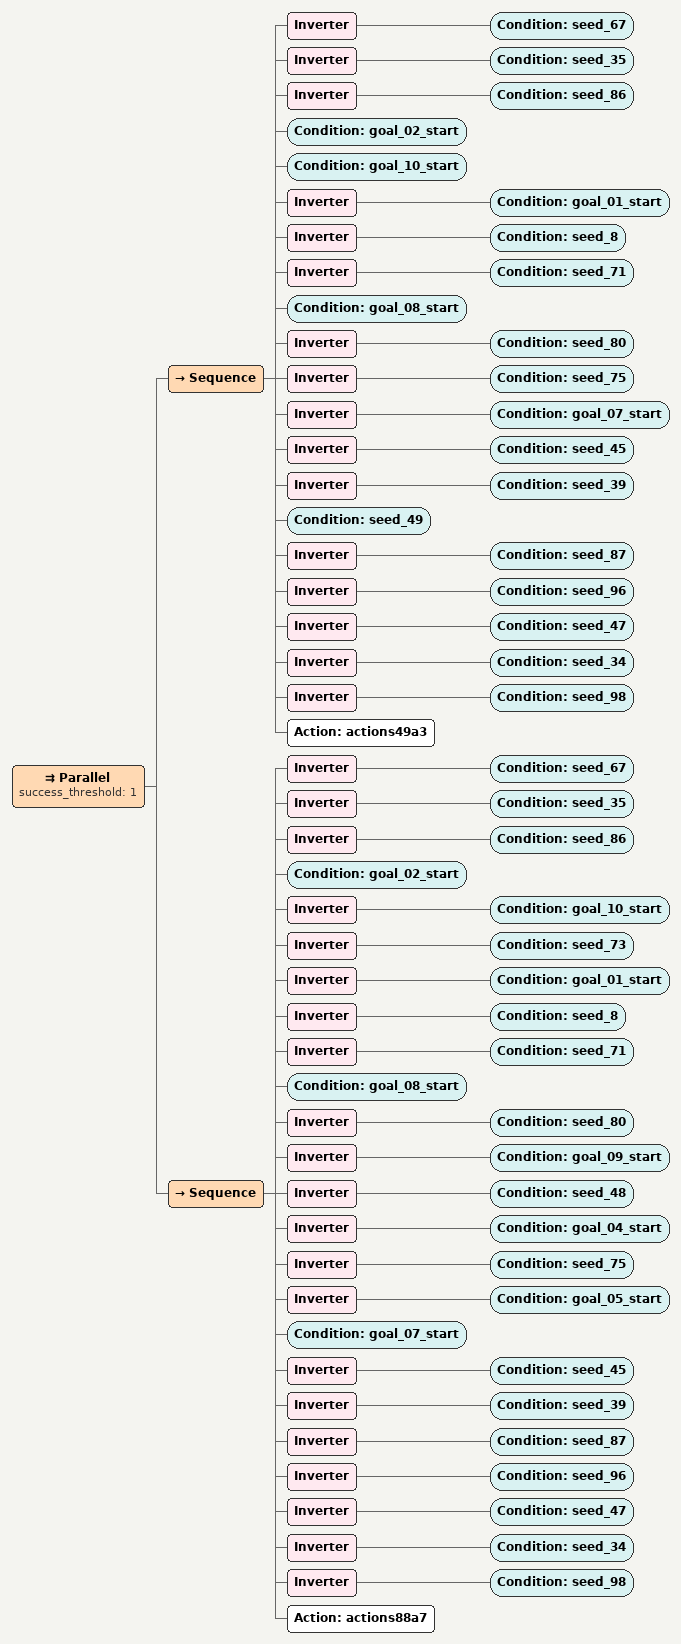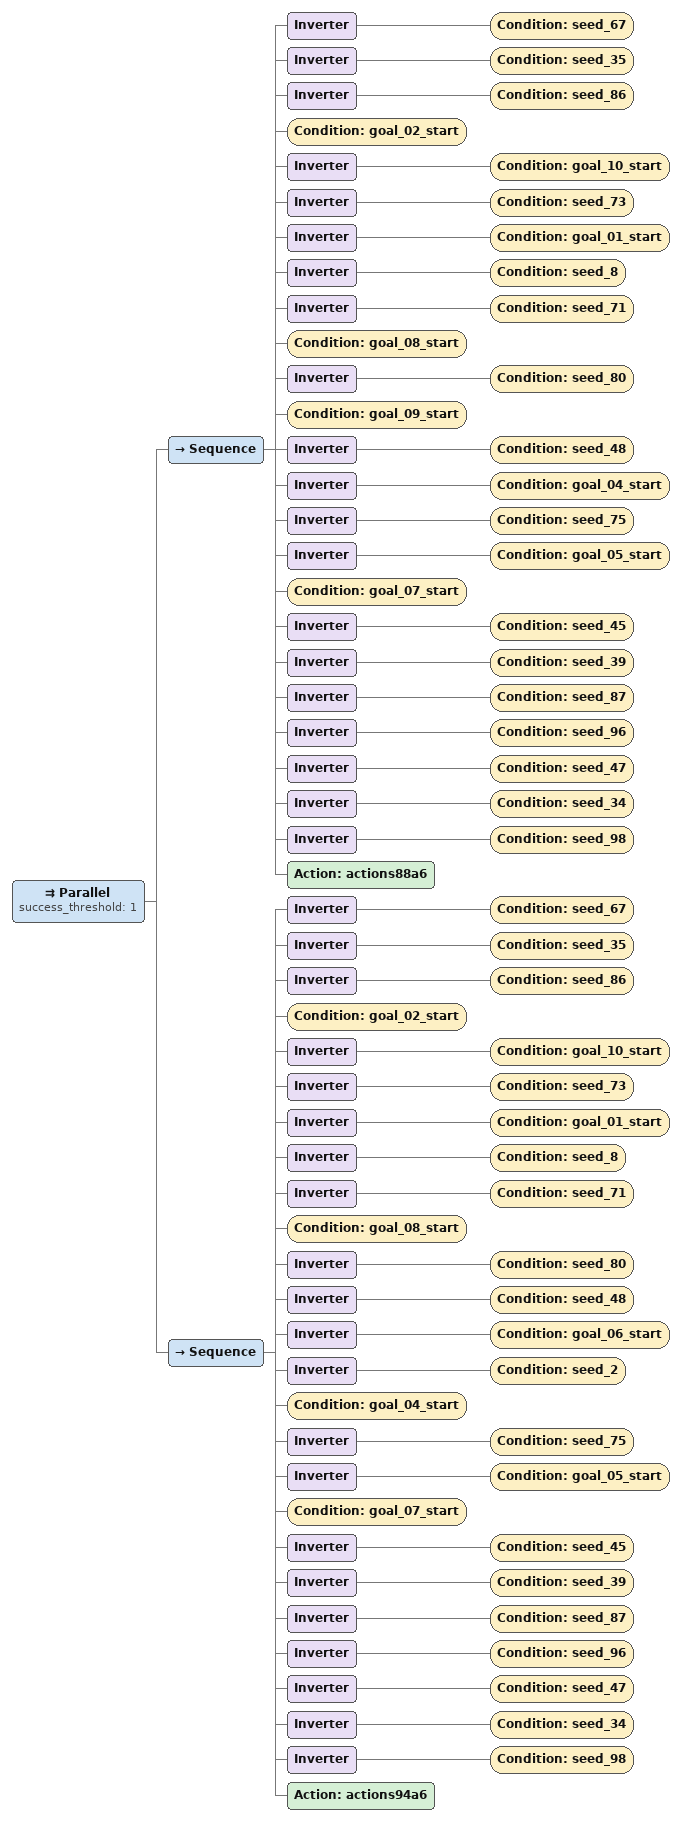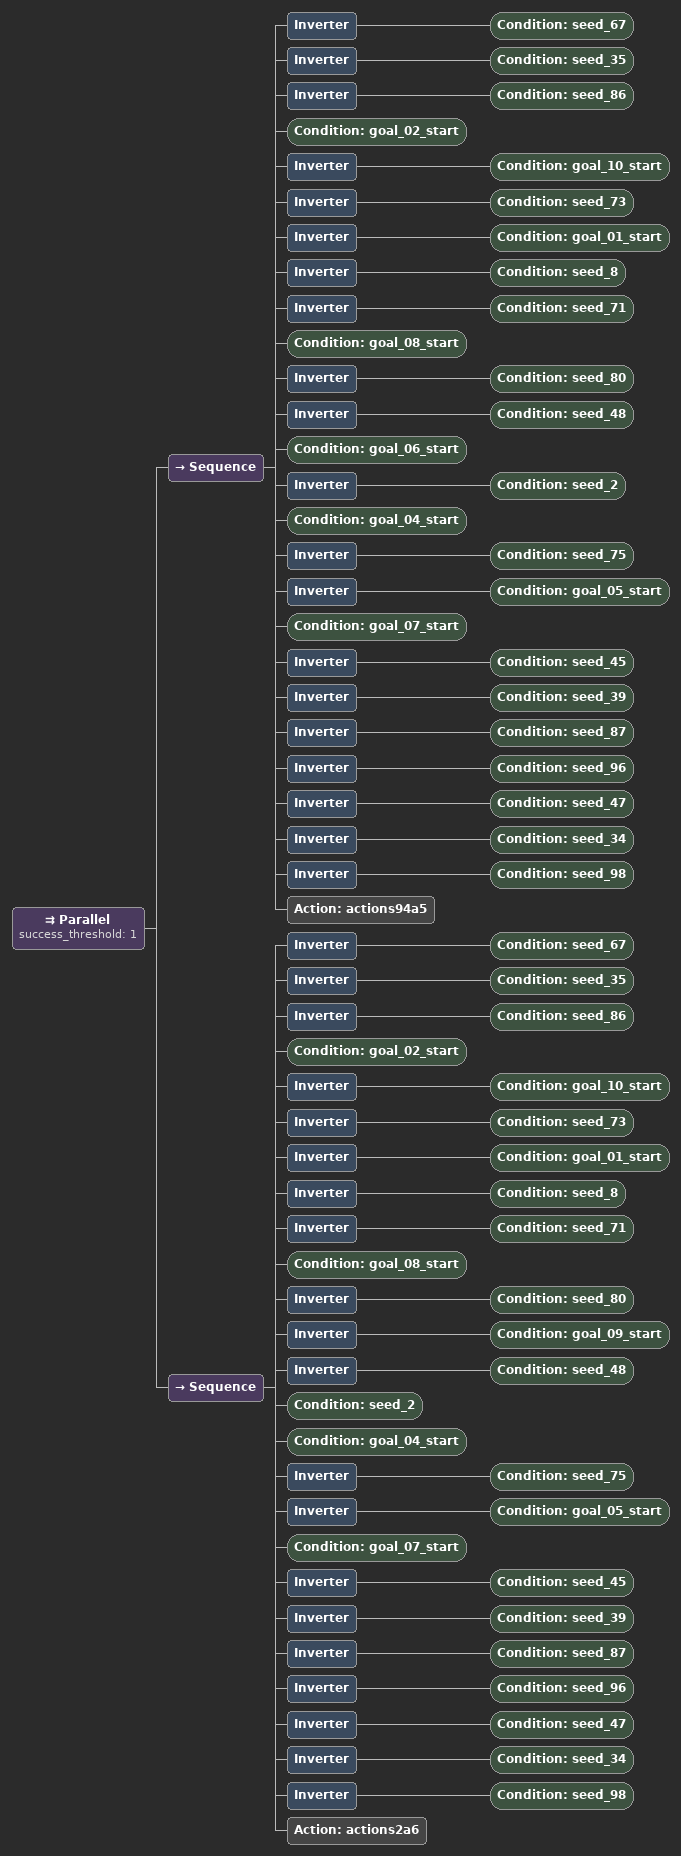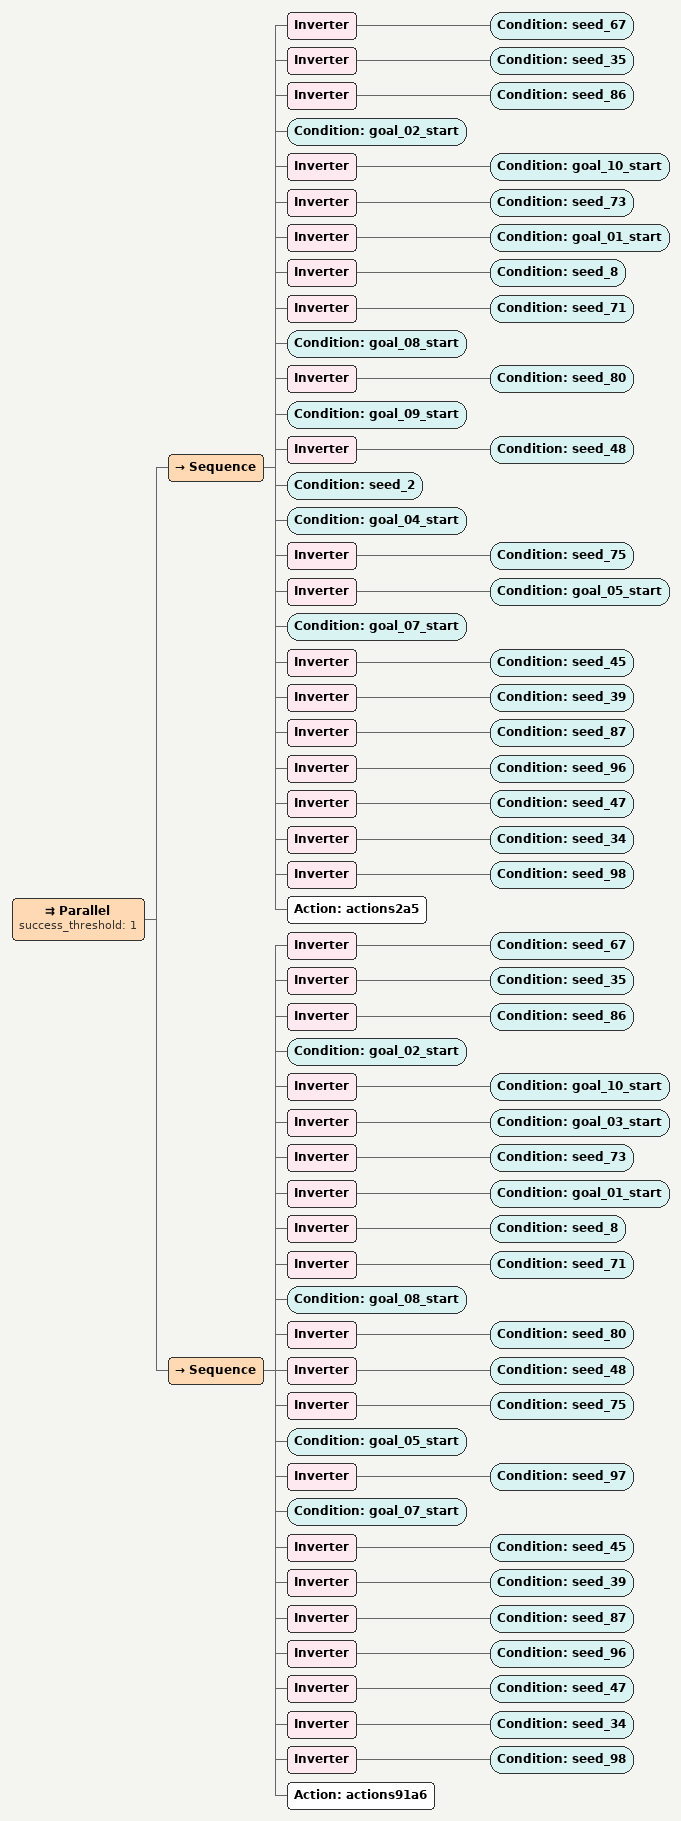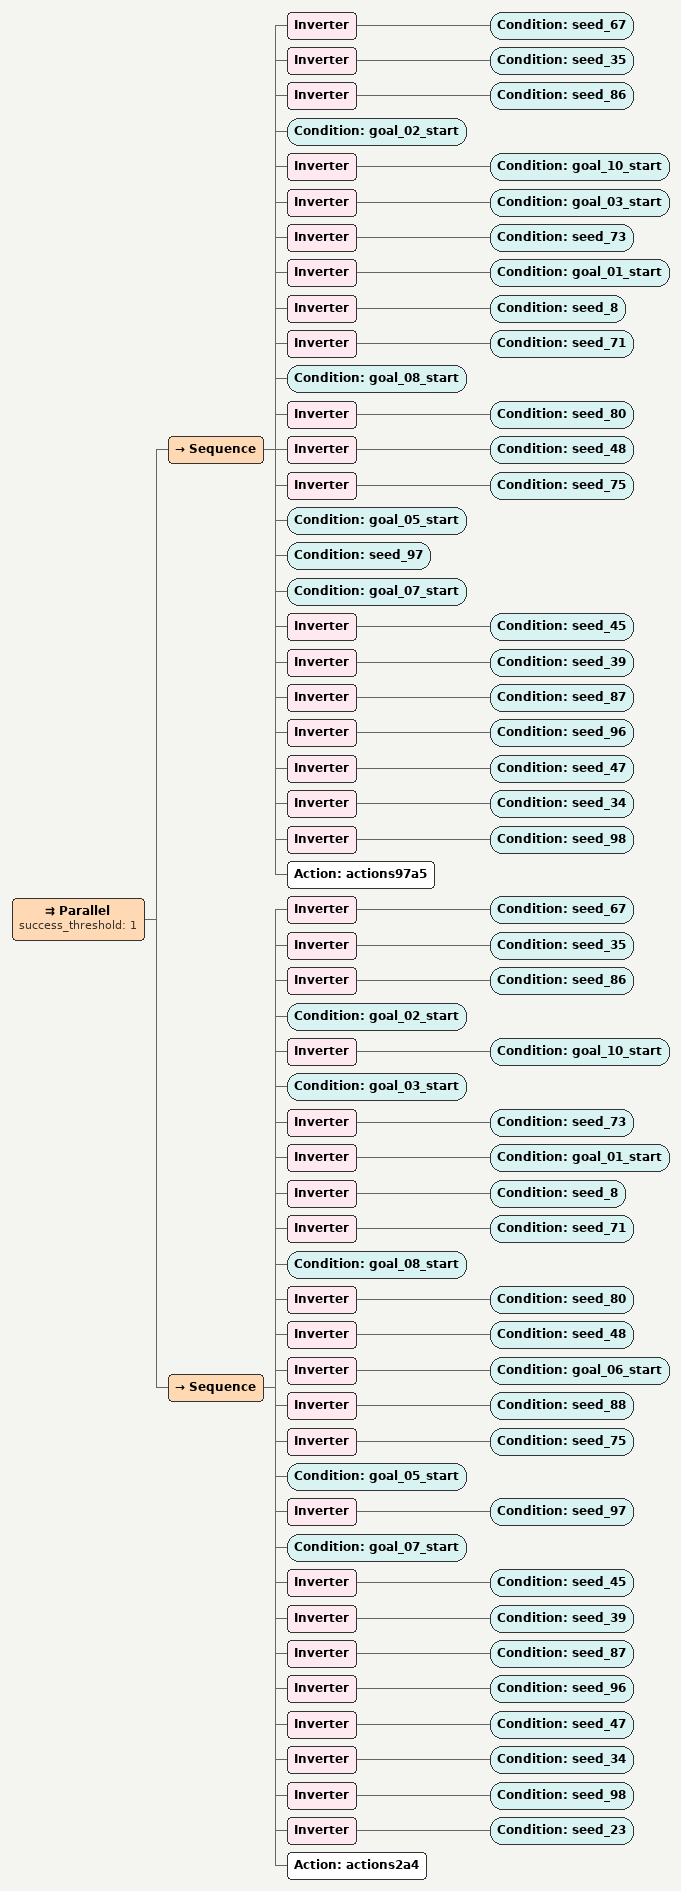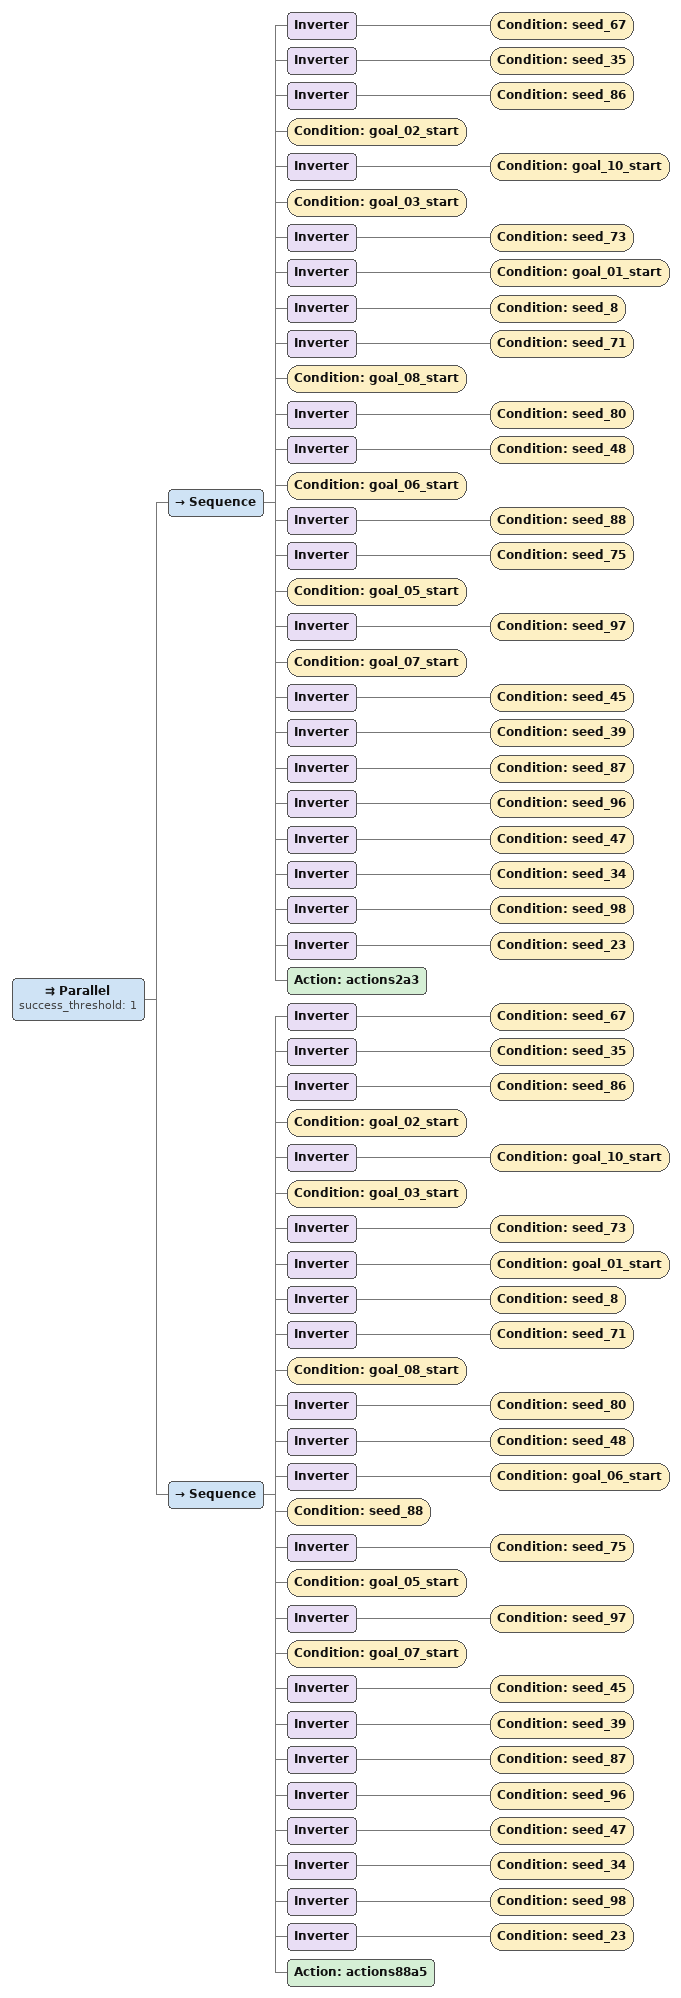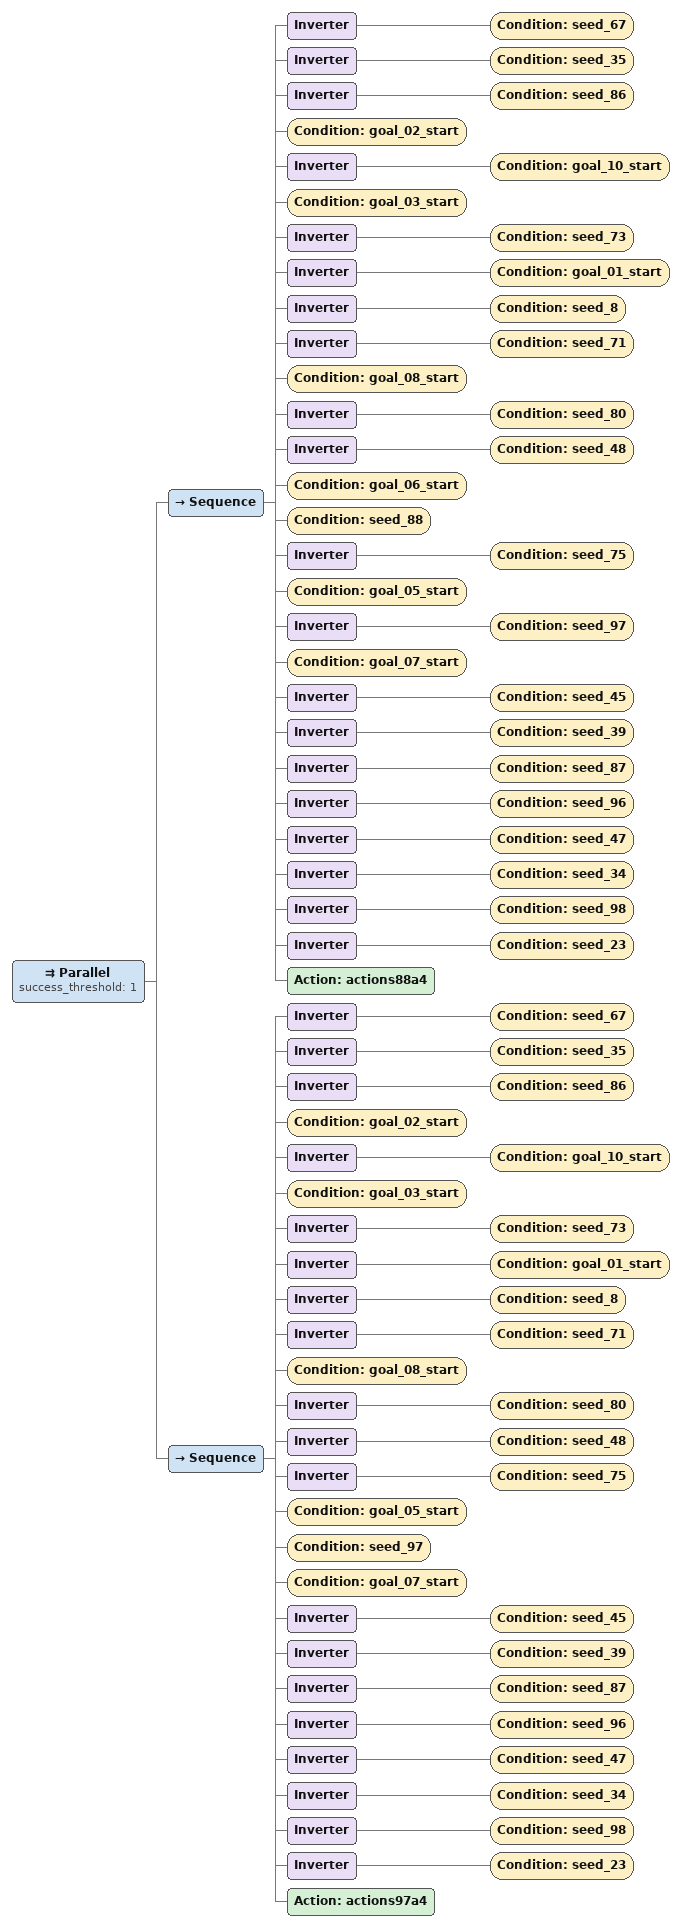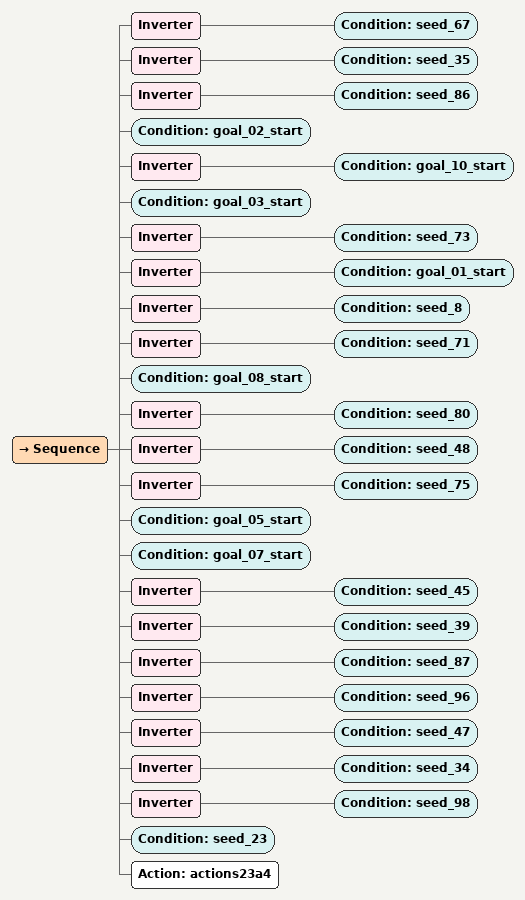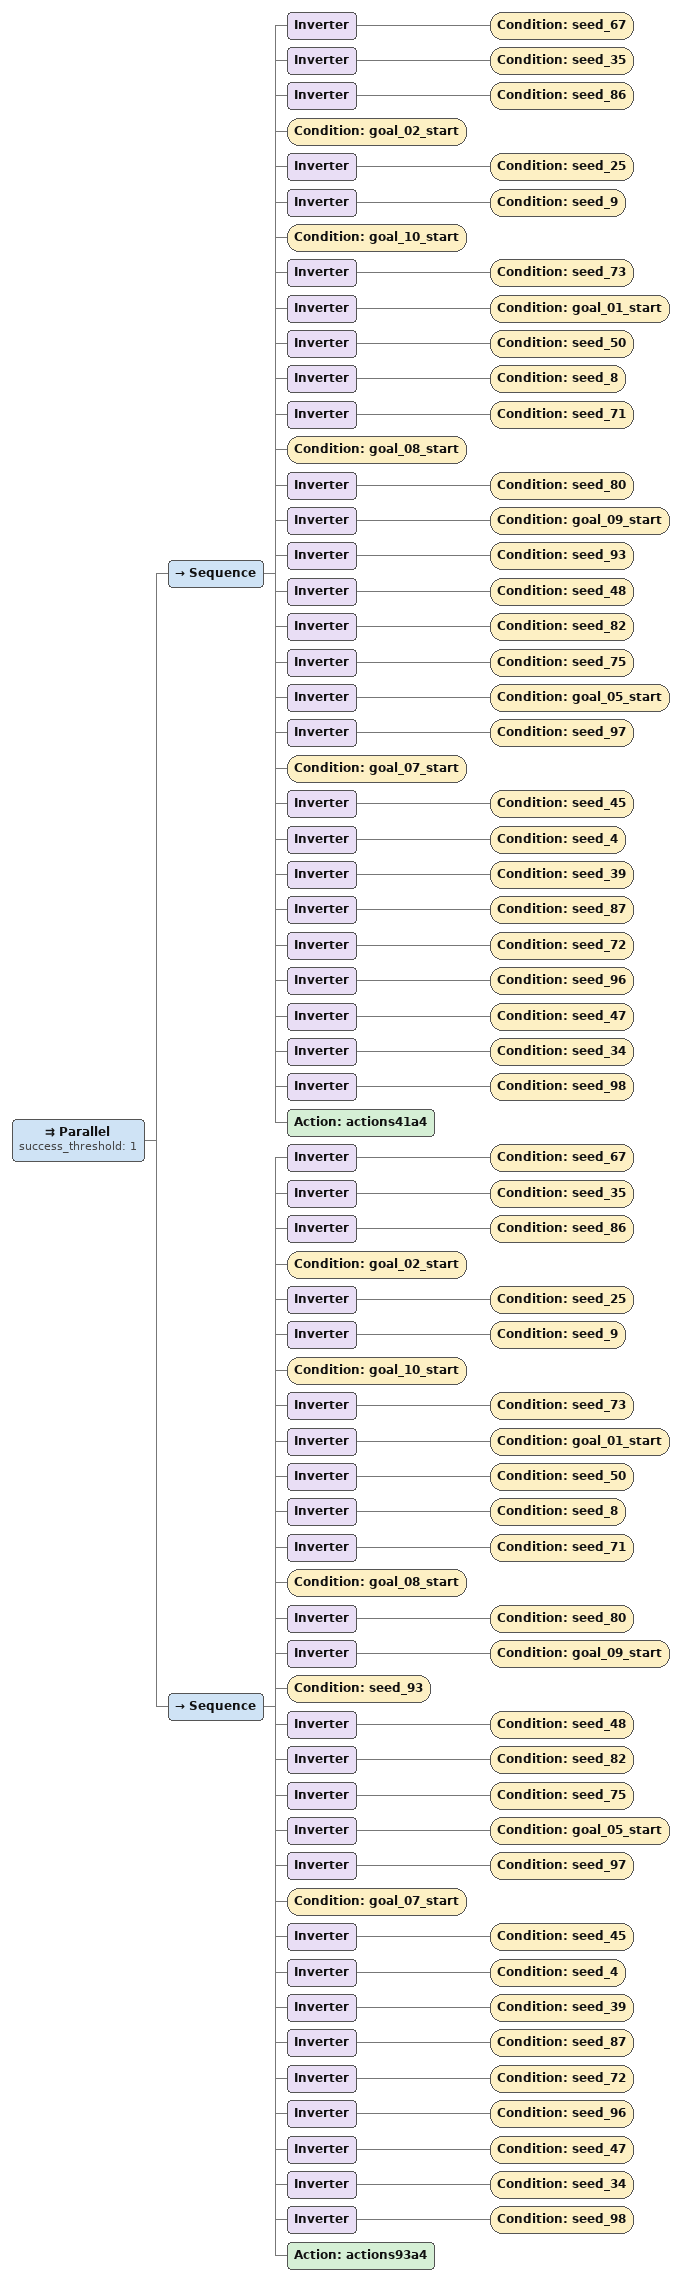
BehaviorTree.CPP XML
<Parallel success_threshold="1">
  <Sequence>
    <Inverter>
      <Condition ID="seed_67"/>
    </Inverter>
    <Inverter>
      <Condition ID="seed_35"/>
    </Inverter>
    <Inverter>
      <Condition ID="seed_86"/>
    </Inverter>
    <Condition ID="goal_02_start"/>
    <Condition ID="goal_10_start"/>
    <Inverter>
      <Condition ID="goal_01_start"/>
    </Inverter>
    <Inverter>
      <Condition ID="seed_8"/>
    </Inverter>
    <Inverter>
      <Condition ID="seed_71"/>
    </Inverter>
    <Condition ID="goal_08_start"/>
    <Inverter>
      <Condition ID="seed_80"/>
    </Inverter>
    <Inverter>
      <Condition ID="seed_75"/>
    </Inverter>
    <Inverter>
      <Condition ID="goal_07_start"/>
    </Inverter>
    <Inverter>
      <Condition ID="seed_45"/>
    </Inverter>
    <Inverter>
      <Condition ID="seed_39"/>
    </Inverter>
    <Condition ID="seed_49"/>
    <Inverter>
      <Condition ID="seed_87"/>
    </Inverter>
    <Inverter>
      <Condition ID="seed_96"/>
    </Inverter>
    <Inverter>
      <Condition ID="seed_47"/>
    </Inverter>
    <Inverter>
      <Condition ID="seed_34"/>
    </Inverter>
    <Inverter>
      <Condition ID="seed_98"/>
    </Inverter>
    <Action ID="actions49a3"/>
  </Sequence>
  <Sequence>
    <Inverter>
      <Condition ID="seed_67"/>
    </Inverter>
    <Inverter>
      <Condition ID="seed_35"/>
    </Inverter>
    <Inverter>
      <Condition ID="seed_86"/>
    </Inverter>
    <Condition ID="goal_02_start"/>
    <Inverter>
      <Condition ID="goal_10_start"/>
    </Inverter>
    <Inverter>
      <Condition ID="seed_73"/>
    </Inverter>
    <Inverter>
      <Condition ID="goal_01_start"/>
    </Inverter>
    <Inverter>
      <Condition ID="seed_8"/>
    </Inverter>
    <Inverter>
      <Condition ID="seed_71"/>
    </Inverter>
    <Condition ID="goal_08_start"/>
    <Inverter>
      <Condition ID="seed_80"/>
    </Inverter>
    <Inverter>
      <Condition ID="goal_09_start"/>
    </Inverter>
    <Inverter>
      <Condition ID="seed_48"/>
    </Inverter>
    <Inverter>
      <Condition ID="goal_04_start"/>
    </Inverter>
    <Inverter>
      <Condition ID="seed_75"/>
    </Inverter>
    <Inverter>
      <Condition ID="goal_05_start"/>
    </Inverter>
    <Condition ID="goal_07_start"/>
    <Inverter>
      <Condition ID="seed_45"/>
    </Inverter>
    <Inverter>
      <Condition ID="seed_39"/>
    </Inverter>
    <Inverter>
      <Condition ID="seed_87"/>
    </Inverter>
    <Inverter>
      <Condition ID="seed_96"/>
    </Inverter>
    <Inverter>
      <Condition ID="seed_47"/>
    </Inverter>
    <Inverter>
      <Condition ID="seed_34"/>
    </Inverter>
    <Inverter>
      <Condition ID="seed_98"/>
    </Inverter>
    <Action ID="actions88a7"/>
  </Sequence>
</Parallel>

<Parallel success_threshold="1">
  <Sequence>
    <Inverter>
      <Condition ID="seed_67"/>
    </Inverter>
    <Inverter>
      <Condition ID="seed_35"/>
    </Inverter>
    <Inverter>
      <Condition ID="seed_86"/>
    </Inverter>
    <Condition ID="goal_02_start"/>
    <Inverter>
      <Condition ID="goal_10_start"/>
    </Inverter>
    <Inverter>
      <Condition ID="seed_73"/>
    </Inverter>
    <Inverter>
      <Condition ID="goal_01_start"/>
    </Inverter>
    <Inverter>
      <Condition ID="seed_8"/>
    </Inverter>
    <Inverter>
      <Condition ID="seed_71"/>
    </Inverter>
    <Condition ID="goal_08_start"/>
    <Inverter>
      <Condition ID="seed_80"/>
    </Inverter>
    <Condition ID="goal_09_start"/>
    <Inverter>
      <Condition ID="seed_48"/>
    </Inverter>
    <Inverter>
      <Condition ID="goal_04_start"/>
    </Inverter>
    <Inverter>
      <Condition ID="seed_75"/>
    </Inverter>
    <Inverter>
      <Condition ID="goal_05_start"/>
    </Inverter>
    <Condition ID="goal_07_start"/>
    <Inverter>
      <Condition ID="seed_45"/>
    </Inverter>
    <Inverter>
      <Condition ID="seed_39"/>
    </Inverter>
    <Inverter>
      <Condition ID="seed_87"/>
    </Inverter>
    <Inverter>
      <Condition ID="seed_96"/>
    </Inverter>
    <Inverter>
      <Condition ID="seed_47"/>
    </Inverter>
    <Inverter>
      <Condition ID="seed_34"/>
    </Inverter>
    <Inverter>
      <Condition ID="seed_98"/>
    </Inverter>
    <Action ID="actions88a6"/>
  </Sequence>
  <Sequence>
    <Inverter>
      <Condition ID="seed_67"/>
    </Inverter>
    <Inverter>
      <Condition ID="seed_35"/>
    </Inverter>
    <Inverter>
      <Condition ID="seed_86"/>
    </Inverter>
    <Condition ID="goal_02_start"/>
    <Inverter>
      <Condition ID="goal_10_start"/>
    </Inverter>
    <Inverter>
      <Condition ID="seed_73"/>
    </Inverter>
    <Inverter>
      <Condition ID="goal_01_start"/>
    </Inverter>
    <Inverter>
      <Condition ID="seed_8"/>
    </Inverter>
    <Inverter>
      <Condition ID="seed_71"/>
    </Inverter>
    <Condition ID="goal_08_start"/>
    <Inverter>
      <Condition ID="seed_80"/>
    </Inverter>
    <Inverter>
      <Condition ID="seed_48"/>
    </Inverter>
    <Inverter>
      <Condition ID="goal_06_start"/>
    </Inverter>
    <Inverter>
      <Condition ID="seed_2"/>
    </Inverter>
    <Condition ID="goal_04_start"/>
    <Inverter>
      <Condition ID="seed_75"/>
    </Inverter>
    <Inverter>
      <Condition ID="goal_05_start"/>
    </Inverter>
    <Condition ID="goal_07_start"/>
    <Inverter>
      <Condition ID="seed_45"/>
    </Inverter>
    <Inverter>
      <Condition ID="seed_39"/>
    </Inverter>
    <Inverter>
      <Condition ID="seed_87"/>
    </Inverter>
    <Inverter>
      <Condition ID="seed_96"/>
    </Inverter>
    <Inverter>
      <Condition ID="seed_47"/>
    </Inverter>
    <Inverter>
      <Condition ID="seed_34"/>
    </Inverter>
    <Inverter>
      <Condition ID="seed_98"/>
    </Inverter>
    <Action ID="actions94a6"/>
  </Sequence>
</Parallel>

<Parallel success_threshold="1">
  <Sequence>
    <Inverter>
      <Condition ID="seed_67"/>
    </Inverter>
    <Inverter>
      <Condition ID="seed_35"/>
    </Inverter>
    <Inverter>
      <Condition ID="seed_86"/>
    </Inverter>
    <Condition ID="goal_02_start"/>
    <Inverter>
      <Condition ID="goal_10_start"/>
    </Inverter>
    <Inverter>
      <Condition ID="seed_73"/>
    </Inverter>
    <Inverter>
      <Condition ID="goal_01_start"/>
    </Inverter>
    <Inverter>
      <Condition ID="seed_8"/>
    </Inverter>
    <Inverter>
      <Condition ID="seed_71"/>
    </Inverter>
    <Condition ID="goal_08_start"/>
    <Inverter>
      <Condition ID="seed_80"/>
    </Inverter>
    <Inverter>
      <Condition ID="seed_48"/>
    </Inverter>
    <Condition ID="goal_06_start"/>
    <Inverter>
      <Condition ID="seed_2"/>
    </Inverter>
    <Condition ID="goal_04_start"/>
    <Inverter>
      <Condition ID="seed_75"/>
    </Inverter>
    <Inverter>
      <Condition ID="goal_05_start"/>
    </Inverter>
    <Condition ID="goal_07_start"/>
    <Inverter>
      <Condition ID="seed_45"/>
    </Inverter>
    <Inverter>
      <Condition ID="seed_39"/>
    </Inverter>
    <Inverter>
      <Condition ID="seed_87"/>
    </Inverter>
    <Inverter>
      <Condition ID="seed_96"/>
    </Inverter>
    <Inverter>
      <Condition ID="seed_47"/>
    </Inverter>
    <Inverter>
      <Condition ID="seed_34"/>
    </Inverter>
    <Inverter>
      <Condition ID="seed_98"/>
    </Inverter>
    <Action ID="actions94a5"/>
  </Sequence>
  <Sequence>
    <Inverter>
      <Condition ID="seed_67"/>
    </Inverter>
    <Inverter>
      <Condition ID="seed_35"/>
    </Inverter>
    <Inverter>
      <Condition ID="seed_86"/>
    </Inverter>
    <Condition ID="goal_02_start"/>
    <Inverter>
      <Condition ID="goal_10_start"/>
    </Inverter>
    <Inverter>
      <Condition ID="seed_73"/>
    </Inverter>
    <Inverter>
      <Condition ID="goal_01_start"/>
    </Inverter>
    <Inverter>
      <Condition ID="seed_8"/>
    </Inverter>
    <Inverter>
      <Condition ID="seed_71"/>
    </Inverter>
    <Condition ID="goal_08_start"/>
    <Inverter>
      <Condition ID="seed_80"/>
    </Inverter>
    <Inverter>
      <Condition ID="goal_09_start"/>
    </Inverter>
    <Inverter>
      <Condition ID="seed_48"/>
    </Inverter>
    <Condition ID="seed_2"/>
    <Condition ID="goal_04_start"/>
    <Inverter>
      <Condition ID="seed_75"/>
    </Inverter>
    <Inverter>
      <Condition ID="goal_05_start"/>
    </Inverter>
    <Condition ID="goal_07_start"/>
    <Inverter>
      <Condition ID="seed_45"/>
    </Inverter>
    <Inverter>
      <Condition ID="seed_39"/>
    </Inverter>
    <Inverter>
      <Condition ID="seed_87"/>
    </Inverter>
    <Inverter>
      <Condition ID="seed_96"/>
    </Inverter>
    <Inverter>
      <Condition ID="seed_47"/>
    </Inverter>
    <Inverter>
      <Condition ID="seed_34"/>
    </Inverter>
    <Inverter>
      <Condition ID="seed_98"/>
    </Inverter>
    <Action ID="actions2a6"/>
  </Sequence>
</Parallel>

<Parallel success_threshold="1">
  <Sequence>
    <Inverter>
      <Condition ID="seed_67"/>
    </Inverter>
    <Inverter>
      <Condition ID="seed_35"/>
    </Inverter>
    <Inverter>
      <Condition ID="seed_86"/>
    </Inverter>
    <Condition ID="goal_02_start"/>
    <Inverter>
      <Condition ID="goal_10_start"/>
    </Inverter>
    <Inverter>
      <Condition ID="seed_73"/>
    </Inverter>
    <Inverter>
      <Condition ID="goal_01_start"/>
    </Inverter>
    <Inverter>
      <Condition ID="seed_8"/>
    </Inverter>
    <Inverter>
      <Condition ID="seed_71"/>
    </Inverter>
    <Condition ID="goal_08_start"/>
    <Inverter>
      <Condition ID="seed_80"/>
    </Inverter>
    <Condition ID="goal_09_start"/>
    <Inverter>
      <Condition ID="seed_48"/>
    </Inverter>
    <Condition ID="seed_2"/>
    <Condition ID="goal_04_start"/>
    <Inverter>
      <Condition ID="seed_75"/>
    </Inverter>
    <Inverter>
      <Condition ID="goal_05_start"/>
    </Inverter>
    <Condition ID="goal_07_start"/>
    <Inverter>
      <Condition ID="seed_45"/>
    </Inverter>
    <Inverter>
      <Condition ID="seed_39"/>
    </Inverter>
    <Inverter>
      <Condition ID="seed_87"/>
    </Inverter>
    <Inverter>
      <Condition ID="seed_96"/>
    </Inverter>
    <Inverter>
      <Condition ID="seed_47"/>
    </Inverter>
    <Inverter>
      <Condition ID="seed_34"/>
    </Inverter>
    <Inverter>
      <Condition ID="seed_98"/>
    </Inverter>
    <Action ID="actions2a5"/>
  </Sequence>
  <Sequence>
    <Inverter>
      <Condition ID="seed_67"/>
    </Inverter>
    <Inverter>
      <Condition ID="seed_35"/>
    </Inverter>
    <Inverter>
      <Condition ID="seed_86"/>
    </Inverter>
    <Condition ID="goal_02_start"/>
    <Inverter>
      <Condition ID="goal_10_start"/>
    </Inverter>
    <Inverter>
      <Condition ID="goal_03_start"/>
    </Inverter>
    <Inverter>
      <Condition ID="seed_73"/>
    </Inverter>
    <Inverter>
      <Condition ID="goal_01_start"/>
    </Inverter>
    <Inverter>
      <Condition ID="seed_8"/>
    </Inverter>
    <Inverter>
      <Condition ID="seed_71"/>
    </Inverter>
    <Condition ID="goal_08_start"/>
    <Inverter>
      <Condition ID="seed_80"/>
    </Inverter>
    <Inverter>
      <Condition ID="seed_48"/>
    </Inverter>
    <Inverter>
      <Condition ID="seed_75"/>
    </Inverter>
    <Condition ID="goal_05_start"/>
    <Inverter>
      <Condition ID="seed_97"/>
    </Inverter>
    <Condition ID="goal_07_start"/>
    <Inverter>
      <Condition ID="seed_45"/>
    </Inverter>
    <Inverter>
      <Condition ID="seed_39"/>
    </Inverter>
    <Inverter>
      <Condition ID="seed_87"/>
    </Inverter>
    <Inverter>
      <Condition ID="seed_96"/>
    </Inverter>
    <Inverter>
      <Condition ID="seed_47"/>
    </Inverter>
    <Inverter>
      <Condition ID="seed_34"/>
    </Inverter>
    <Inverter>
      <Condition ID="seed_98"/>
    </Inverter>
    <Action ID="actions91a6"/>
  </Sequence>
</Parallel>

<Parallel success_threshold="1">
  <Sequence>
    <Inverter>
      <Condition ID="seed_67"/>
    </Inverter>
    <Inverter>
      <Condition ID="seed_35"/>
    </Inverter>
    <Inverter>
      <Condition ID="seed_86"/>
    </Inverter>
    <Condition ID="goal_02_start"/>
    <Inverter>
      <Condition ID="goal_10_start"/>
    </Inverter>
    <Inverter>
      <Condition ID="goal_03_start"/>
    </Inverter>
    <Inverter>
      <Condition ID="seed_73"/>
    </Inverter>
    <Inverter>
      <Condition ID="goal_01_start"/>
    </Inverter>
    <Inverter>
      <Condition ID="seed_8"/>
    </Inverter>
    <Inverter>
      <Condition ID="seed_71"/>
    </Inverter>
    <Condition ID="goal_08_start"/>
    <Inverter>
      <Condition ID="seed_80"/>
    </Inverter>
    <Inverter>
      <Condition ID="seed_48"/>
    </Inverter>
    <Inverter>
      <Condition ID="seed_75"/>
    </Inverter>
    <Condition ID="goal_05_start"/>
    <Condition ID="seed_97"/>
    <Condition ID="goal_07_start"/>
    <Inverter>
      <Condition ID="seed_45"/>
    </Inverter>
    <Inverter>
      <Condition ID="seed_39"/>
    </Inverter>
    <Inverter>
      <Condition ID="seed_87"/>
    </Inverter>
    <Inverter>
      <Condition ID="seed_96"/>
    </Inverter>
    <Inverter>
      <Condition ID="seed_47"/>
    </Inverter>
    <Inverter>
      <Condition ID="seed_34"/>
    </Inverter>
    <Inverter>
      <Condition ID="seed_98"/>
    </Inverter>
    <Action ID="actions97a5"/>
  </Sequence>
  <Sequence>
    <Inverter>
      <Condition ID="seed_67"/>
    </Inverter>
    <Inverter>
      <Condition ID="seed_35"/>
    </Inverter>
    <Inverter>
      <Condition ID="seed_86"/>
    </Inverter>
    <Condition ID="goal_02_start"/>
    <Inverter>
      <Condition ID="goal_10_start"/>
    </Inverter>
    <Condition ID="goal_03_start"/>
    <Inverter>
      <Condition ID="seed_73"/>
    </Inverter>
    <Inverter>
      <Condition ID="goal_01_start"/>
    </Inverter>
    <Inverter>
      <Condition ID="seed_8"/>
    </Inverter>
    <Inverter>
      <Condition ID="seed_71"/>
    </Inverter>
    <Condition ID="goal_08_start"/>
    <Inverter>
      <Condition ID="seed_80"/>
    </Inverter>
    <Inverter>
      <Condition ID="seed_48"/>
    </Inverter>
    <Inverter>
      <Condition ID="goal_06_start"/>
    </Inverter>
    <Inverter>
      <Condition ID="seed_88"/>
    </Inverter>
    <Inverter>
      <Condition ID="seed_75"/>
    </Inverter>
    <Condition ID="goal_05_start"/>
    <Inverter>
      <Condition ID="seed_97"/>
    </Inverter>
    <Condition ID="goal_07_start"/>
    <Inverter>
      <Condition ID="seed_45"/>
    </Inverter>
    <Inverter>
      <Condition ID="seed_39"/>
    </Inverter>
    <Inverter>
      <Condition ID="seed_87"/>
    </Inverter>
    <Inverter>
      <Condition ID="seed_96"/>
    </Inverter>
    <Inverter>
      <Condition ID="seed_47"/>
    </Inverter>
    <Inverter>
      <Condition ID="seed_34"/>
    </Inverter>
    <Inverter>
      <Condition ID="seed_98"/>
    </Inverter>
    <Inverter>
      <Condition ID="seed_23"/>
    </Inverter>
    <Action ID="actions2a4"/>
  </Sequence>
</Parallel>

<Parallel success_threshold="1">
  <Sequence>
    <Inverter>
      <Condition ID="seed_67"/>
    </Inverter>
    <Inverter>
      <Condition ID="seed_35"/>
    </Inverter>
    <Inverter>
      <Condition ID="seed_86"/>
    </Inverter>
    <Condition ID="goal_02_start"/>
    <Inverter>
      <Condition ID="goal_10_start"/>
    </Inverter>
    <Condition ID="goal_03_start"/>
    <Inverter>
      <Condition ID="seed_73"/>
    </Inverter>
    <Inverter>
      <Condition ID="goal_01_start"/>
    </Inverter>
    <Inverter>
      <Condition ID="seed_8"/>
    </Inverter>
    <Inverter>
      <Condition ID="seed_71"/>
    </Inverter>
    <Condition ID="goal_08_start"/>
    <Inverter>
      <Condition ID="seed_80"/>
    </Inverter>
    <Inverter>
      <Condition ID="seed_48"/>
    </Inverter>
    <Condition ID="goal_06_start"/>
    <Inverter>
      <Condition ID="seed_88"/>
    </Inverter>
    <Inverter>
      <Condition ID="seed_75"/>
    </Inverter>
    <Condition ID="goal_05_start"/>
    <Inverter>
      <Condition ID="seed_97"/>
    </Inverter>
    <Condition ID="goal_07_start"/>
    <Inverter>
      <Condition ID="seed_45"/>
    </Inverter>
    <Inverter>
      <Condition ID="seed_39"/>
    </Inverter>
    <Inverter>
      <Condition ID="seed_87"/>
    </Inverter>
    <Inverter>
      <Condition ID="seed_96"/>
    </Inverter>
    <Inverter>
      <Condition ID="seed_47"/>
    </Inverter>
    <Inverter>
      <Condition ID="seed_34"/>
    </Inverter>
    <Inverter>
      <Condition ID="seed_98"/>
    </Inverter>
    <Inverter>
      <Condition ID="seed_23"/>
    </Inverter>
    <Action ID="actions2a3"/>
  </Sequence>
  <Sequence>
    <Inverter>
      <Condition ID="seed_67"/>
    </Inverter>
    <Inverter>
      <Condition ID="seed_35"/>
    </Inverter>
    <Inverter>
      <Condition ID="seed_86"/>
    </Inverter>
    <Condition ID="goal_02_start"/>
    <Inverter>
      <Condition ID="goal_10_start"/>
    </Inverter>
    <Condition ID="goal_03_start"/>
    <Inverter>
      <Condition ID="seed_73"/>
    </Inverter>
    <Inverter>
      <Condition ID="goal_01_start"/>
    </Inverter>
    <Inverter>
      <Condition ID="seed_8"/>
    </Inverter>
    <Inverter>
      <Condition ID="seed_71"/>
    </Inverter>
    <Condition ID="goal_08_start"/>
    <Inverter>
      <Condition ID="seed_80"/>
    </Inverter>
    <Inverter>
      <Condition ID="seed_48"/>
    </Inverter>
    <Inverter>
      <Condition ID="goal_06_start"/>
    </Inverter>
    <Condition ID="seed_88"/>
    <Inverter>
      <Condition ID="seed_75"/>
    </Inverter>
    <Condition ID="goal_05_start"/>
    <Inverter>
      <Condition ID="seed_97"/>
    </Inverter>
    <Condition ID="goal_07_start"/>
    <Inverter>
      <Condition ID="seed_45"/>
    </Inverter>
    <Inverter>
      <Condition ID="seed_39"/>
    </Inverter>
    <Inverter>
      <Condition ID="seed_87"/>
    </Inverter>
    <Inverter>
      <Condition ID="seed_96"/>
    </Inverter>
    <Inverter>
      <Condition ID="seed_47"/>
    </Inverter>
    <Inverter>
      <Condition ID="seed_34"/>
    </Inverter>
    <Inverter>
      <Condition ID="seed_98"/>
    </Inverter>
    <Inverter>
      <Condition ID="seed_23"/>
    </Inverter>
    <Action ID="actions88a5"/>
  </Sequence>
</Parallel>

<Parallel success_threshold="1">
  <Sequence>
    <Inverter>
      <Condition ID="seed_67"/>
    </Inverter>
    <Inverter>
      <Condition ID="seed_35"/>
    </Inverter>
    <Inverter>
      <Condition ID="seed_86"/>
    </Inverter>
    <Condition ID="goal_02_start"/>
    <Inverter>
      <Condition ID="goal_10_start"/>
    </Inverter>
    <Condition ID="goal_03_start"/>
    <Inverter>
      <Condition ID="seed_73"/>
    </Inverter>
    <Inverter>
      <Condition ID="goal_01_start"/>
    </Inverter>
    <Inverter>
      <Condition ID="seed_8"/>
    </Inverter>
    <Inverter>
      <Condition ID="seed_71"/>
    </Inverter>
    <Condition ID="goal_08_start"/>
    <Inverter>
      <Condition ID="seed_80"/>
    </Inverter>
    <Inverter>
      <Condition ID="seed_48"/>
    </Inverter>
    <Condition ID="goal_06_start"/>
    <Condition ID="seed_88"/>
    <Inverter>
      <Condition ID="seed_75"/>
    </Inverter>
    <Condition ID="goal_05_start"/>
    <Inverter>
      <Condition ID="seed_97"/>
    </Inverter>
    <Condition ID="goal_07_start"/>
    <Inverter>
      <Condition ID="seed_45"/>
    </Inverter>
    <Inverter>
      <Condition ID="seed_39"/>
    </Inverter>
    <Inverter>
      <Condition ID="seed_87"/>
    </Inverter>
    <Inverter>
      <Condition ID="seed_96"/>
    </Inverter>
    <Inverter>
      <Condition ID="seed_47"/>
    </Inverter>
    <Inverter>
      <Condition ID="seed_34"/>
    </Inverter>
    <Inverter>
      <Condition ID="seed_98"/>
    </Inverter>
    <Inverter>
      <Condition ID="seed_23"/>
    </Inverter>
    <Action ID="actions88a4"/>
  </Sequence>
  <Sequence>
    <Inverter>
      <Condition ID="seed_67"/>
    </Inverter>
    <Inverter>
      <Condition ID="seed_35"/>
    </Inverter>
    <Inverter>
      <Condition ID="seed_86"/>
    </Inverter>
    <Condition ID="goal_02_start"/>
    <Inverter>
      <Condition ID="goal_10_start"/>
    </Inverter>
    <Condition ID="goal_03_start"/>
    <Inverter>
      <Condition ID="seed_73"/>
    </Inverter>
    <Inverter>
      <Condition ID="goal_01_start"/>
    </Inverter>
    <Inverter>
      <Condition ID="seed_8"/>
    </Inverter>
    <Inverter>
      <Condition ID="seed_71"/>
    </Inverter>
    <Condition ID="goal_08_start"/>
    <Inverter>
      <Condition ID="seed_80"/>
    </Inverter>
    <Inverter>
      <Condition ID="seed_48"/>
    </Inverter>
    <Inverter>
      <Condition ID="seed_75"/>
    </Inverter>
    <Condition ID="goal_05_start"/>
    <Condition ID="seed_97"/>
    <Condition ID="goal_07_start"/>
    <Inverter>
      <Condition ID="seed_45"/>
    </Inverter>
    <Inverter>
      <Condition ID="seed_39"/>
    </Inverter>
    <Inverter>
      <Condition ID="seed_87"/>
    </Inverter>
    <Inverter>
      <Condition ID="seed_96"/>
    </Inverter>
    <Inverter>
      <Condition ID="seed_47"/>
    </Inverter>
    <Inverter>
      <Condition ID="seed_34"/>
    </Inverter>
    <Inverter>
      <Condition ID="seed_98"/>
    </Inverter>
    <Inverter>
      <Condition ID="seed_23"/>
    </Inverter>
    <Action ID="actions97a4"/>
  </Sequence>
</Parallel>

<Sequence>
  <Inverter>
    <Condition ID="seed_67"/>
  </Inverter>
  <Inverter>
    <Condition ID="seed_35"/>
  </Inverter>
  <Inverter>
    <Condition ID="seed_86"/>
  </Inverter>
  <Condition ID="goal_02_start"/>
  <Inverter>
    <Condition ID="goal_10_start"/>
  </Inverter>
  <Condition ID="goal_03_start"/>
  <Inverter>
    <Condition ID="seed_73"/>
  </Inverter>
  <Inverter>
    <Condition ID="goal_01_start"/>
  </Inverter>
  <Inverter>
    <Condition ID="seed_8"/>
  </Inverter>
  <Inverter>
    <Condition ID="seed_71"/>
  </Inverter>
  <Condition ID="goal_08_start"/>
  <Inverter>
    <Condition ID="seed_80"/>
  </Inverter>
  <Inverter>
    <Condition ID="seed_48"/>
  </Inverter>
  <Inverter>
    <Condition ID="seed_75"/>
  </Inverter>
  <Condition ID="goal_05_start"/>
  <Condition ID="goal_07_start"/>
  <Inverter>
    <Condition ID="seed_45"/>
  </Inverter>
  <Inverter>
    <Condition ID="seed_39"/>
  </Inverter>
  <Inverter>
    <Condition ID="seed_87"/>
  </Inverter>
  <Inverter>
    <Condition ID="seed_96"/>
  </Inverter>
  <Inverter>
    <Condition ID="seed_47"/>
  </Inverter>
  <Inverter>
    <Condition ID="seed_34"/>
  </Inverter>
  <Inverter>
    <Condition ID="seed_98"/>
  </Inverter>
  <Condition ID="seed_23"/>
  <Action ID="actions23a4"/>
</Sequence>

<Parallel success_threshold="1">
  <Sequence>
    <Inverter>
      <Condition ID="seed_67"/>
    </Inverter>
    <Inverter>
      <Condition ID="seed_35"/>
    </Inverter>
    <Inverter>
      <Condition ID="seed_86"/>
    </Inverter>
    <Condition ID="goal_02_start"/>
    <Inverter>
      <Condition ID="seed_25"/>
    </Inverter>
    <Inverter>
      <Condition ID="seed_9"/>
    </Inverter>
    <Condition ID="goal_10_start"/>
    <Inverter>
      <Condition ID="seed_73"/>
    </Inverter>
    <Inverter>
      <Condition ID="goal_01_start"/>
    </Inverter>
    <Inverter>
      <Condition ID="seed_50"/>
    </Inverter>
    <Inverter>
      <Condition ID="seed_8"/>
    </Inverter>
    <Inverter>
      <Condition ID="seed_71"/>
    </Inverter>
    <Condition ID="goal_08_start"/>
    <Inverter>
      <Condition ID="seed_80"/>
    </Inverter>
    <Inverter>
      <Condition ID="goal_09_start"/>
    </Inverter>
    <Inverter>
      <Condition ID="seed_93"/>
    </Inverter>
    <Inverter>
      <Condition ID="seed_48"/>
    </Inverter>
    <Inverter>
      <Condition ID="seed_82"/>
    </Inverter>
    <Inverter>
      <Condition ID="seed_75"/>
    </Inverter>
    <Inverter>
      <Condition ID="goal_05_start"/>
    </Inverter>
    <Inverter>
      <Condition ID="seed_97"/>
    </Inverter>
    <Condition ID="goal_07_start"/>
    <Inverter>
      <Condition ID="seed_45"/>
    </Inverter>
    <Inverter>
      <Condition ID="seed_4"/>
    </Inverter>
    <Inverter>
      <Condition ID="seed_39"/>
    </Inverter>
    <Inverter>
      <Condition ID="seed_87"/>
    </Inverter>
    <Inverter>
      <Condition ID="seed_72"/>
    </Inverter>
    <Inverter>
      <Condition ID="seed_96"/>
    </Inverter>
    <Inverter>
      <Condition ID="seed_47"/>
    </Inverter>
    <Inverter>
      <Condition ID="seed_34"/>
    </Inverter>
    <Inverter>
      <Condition ID="seed_98"/>
    </Inverter>
    <Action ID="actions41a4"/>
  </Sequence>
  <Sequence>
    <Inverter>
      <Condition ID="seed_67"/>
    </Inverter>
    <Inverter>
      <Condition ID="seed_35"/>
    </Inverter>
    <Inverter>
      <Condition ID="seed_86"/>
    </Inverter>
    <Condition ID="goal_02_start"/>
    <Inverter>
      <Condition ID="seed_25"/>
    </Inverter>
    <Inverter>
      <Condition ID="seed_9"/>
    </Inverter>
    <Condition ID="goal_10_start"/>
    <Inverter>
      <Condition ID="seed_73"/>
    </Inverter>
    <Inverter>
      <Condition ID="goal_01_start"/>
    </Inverter>
    <Inverter>
      <Condition ID="seed_50"/>
    </Inverter>
    <Inverter>
      <Condition ID="seed_8"/>
    </Inverter>
    <Inverter>
      <Condition ID="seed_71"/>
    </Inverter>
    <Condition ID="goal_08_start"/>
    <Inverter>
      <Condition ID="seed_80"/>
    </Inverter>
    <Inverter>
      <Condition ID="goal_09_start"/>
    </Inverter>
    <Condition ID="seed_93"/>
    <Inverter>
      <Condition ID="seed_48"/>
    </Inverter>
    <Inverter>
      <Condition ID="seed_82"/>
    </Inverter>
    <Inverter>
      <Condition ID="seed_75"/>
    </Inverter>
    <Inverter>
      <Condition ID="goal_05_start"/>
    </Inverter>
    <Inverter>
      <Condition ID="seed_97"/>
    </Inverter>
    <Condition ID="goal_07_start"/>
    <Inverter>
      <Condition ID="seed_45"/>
    </Inverter>
    <Inverter>
      <Condition ID="seed_4"/>
    </Inverter>
    <Inverter>
      <Condition ID="seed_39"/>
    </Inverter>
    <Inverter>
      <Condition ID="seed_87"/>
    </Inverter>
    <Inverter>
      <Condition ID="seed_72"/>
    </Inverter>
    <Inverter>
      <Condition ID="seed_96"/>
    </Inverter>
    <Inverter>
      <Condition ID="seed_47"/>
    </Inverter>
    <Inverter>
      <Condition ID="seed_34"/>
    </Inverter>
    <Inverter>
      <Condition ID="seed_98"/>
    </Inverter>
    <Action ID="actions93a4"/>
  </Sequence>
</Parallel>
